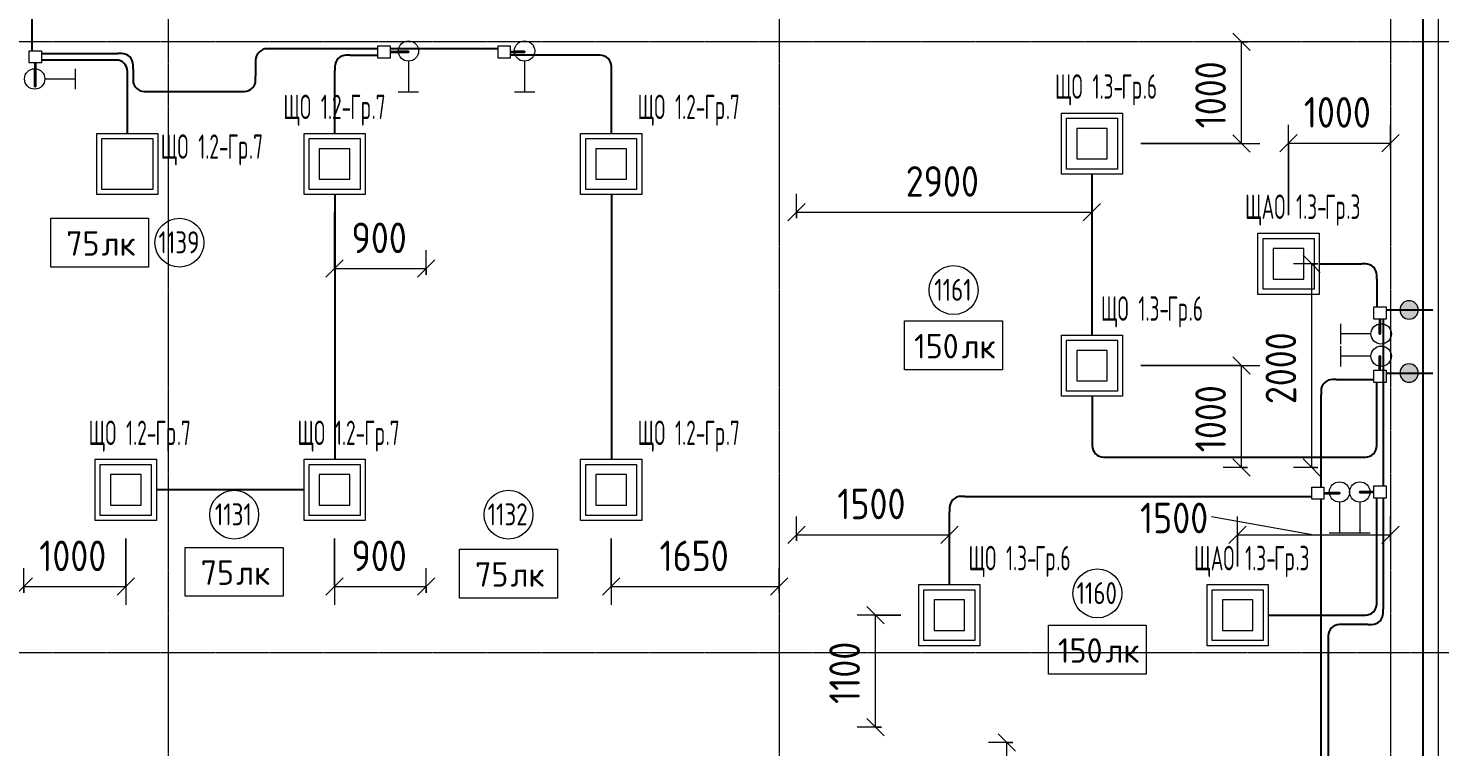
# Model space of a CAD drawing. Header units: millimetres. Extents: x -4730 to 98194, y -4296 to 93388.
# Drawn here: x 70627 to 84485, y 36077 to 43133 of the extents above; entities that cross this region are included whole.
import ezdxf

# ---------------------------------------------------------------- set-up
doc = ezdxf.new("R2010")
doc.units = ezdxf.units.MM
doc.linetypes.add('Линия сетки', pattern=[22.225, 12.7, -3.175, 3.175, -3.175])
for name, color, linetype, lineweight, true_color in [('Кабельные лотки', 5, 'Continuous', 25, 0x0000ff), ('Короба', 7, 'Continuous', 25, 0x008000), ('Опуск', 7, 'Continuous', 18, 0x007f00), ('Соединительные детали коробов', 7, 'Continuous', 25, 0x008000), ('Типовые аннотации', 5, 'Continuous', 18, 0x0000ff)]:
    doc.layers.add(name, color=color, linetype=linetype, lineweight=lineweight, true_color=true_color)
for name, color, linetype, lineweight in [('Марки помещений', 7, 'Continuous', 9), ('Марки силовых электроприборов', 7, 'Continuous', 9), ('Осевая линия', 7, 'Continuous', 18), ('Оси', 7, 'Continuous', 9), ('Провода', 7, 'Continuous', 35), ('Размеры', 7, 'Continuous', 9), ('Размеры-120', 7, 'Continuous', 9)]:
    doc.layers.add(name, color=color, linetype=linetype, lineweight=lineweight)
doc.styles.add('GOST Common', font='GOST_Common.ttf', dxfattribs={"width": 0.6, "height": 240})
doc.styles.add('GOST Common_1', font='GOST_Common.ttf', dxfattribs={"width": 0.9, "height": 300})
doc.styles.add('GOST Common_2', font='GOST_Common.ttf', dxfattribs={"height": 240})
doc.styles.add('GOST Common_3', font='GOST_Common.ttf', dxfattribs={"width": 0.8, "height": 216})
doc.dimstyles.new('ADSK_Проверочный', dxfattribs={"dimscale": 304.8, "dimtxt": 301.714499, "dimasz": 0.556693, "dimexe": 0.590551, "dimexo": 0.590551, "dimgap": 0.19685, "dimtad": 1, "dimdec": 3, "dimrnd": 0.001, "dimdsep": 46, "dimtxsty": 'GOST Common_1', "dimblk1": 'OBLIQUE', "dimblk2": 'OBLIQUE', "dimsah": 1, "dimcen": 0.09, "dimazin": 0, "dimtfac": 1, "dimtdec": 4, "dimtix": 1, "dimtmove": 0, "dimatfit": 3, "dimfxl": 1, "dimtvp": 1, "dimtolj": 1, "dimtzin": 0, "dimarcsym": 2})
doc.dimstyles.new('ADSK_Проверочный_2', dxfattribs={"dimscale": 304.8, "dimtxt": 301.714499, "dimasz": 0.556693, "dimexe": 0.590551, "dimexo": 0.590551, "dimgap": 0.19685, "dimtad": 1, "dimdec": 3, "dimrnd": 0.001, "dimdsep": 46, "dimtxsty": 'GOST Common_1', "dimblk1": 'OBLIQUE', "dimblk2": 'OBLIQUE', "dimsah": 1, "dimcen": 0.09, "dimazin": 0, "dimtfac": 1, "dimtdec": 4, "dimtix": 1, "dimtmove": 1, "dimatfit": 3, "dimfxl": 1, "dimtvp": 1, "dimtolj": 1, "dimtzin": 0, "dimarcsym": 2})
doc.dimstyles.new('ADSK_Проверочный_3', dxfattribs={"dimscale": 304.8, "dimtxt": 301.714499, "dimasz": 0.556693, "dimexe": 0.590551, "dimexo": 0.590551, "dimgap": 0.19685, "dimtad": 1, "dimdec": 3, "dimrnd": 0.001, "dimdsep": 46, "dimtxsty": 'GOST Common_1', "dimblk1": 'OBLIQUE', "dimblk2": 'OBLIQUE', "dimsah": 1, "dimcen": 0.09, "dimazin": 0, "dimtfac": 1, "dimtdec": 4, "dimtix": 1, "dimtmove": 0, "dimatfit": 3, "dimfxl": 1, "dimtvp": 1, "dimtolj": 1, "dimtzin": 0, "dimarcsym": 2})

# ---------------------------------------------------------------- blocks, each defined once
blk = doc.blocks.new('M_Короб_ отвод - Плоский торец - ПВХ - Стандартная-2386742-1-й этаж')
at = {"layer": 'Соединительные детали коробов'}
for p, q in [((0, 111.95), (0, 150.05)), ((-150.05, 0), (-111.95, 0))]:
    blk.add_line(p, q, dxfattribs=at)
blk.add_arc((-111.95, 111.95), 111.95, 270, 0, dxfattribs=at)
blk = doc.blocks.new('M_Короб_ отвод - Плоский торец - ПВХ - Стандартная-V2-1-й этаж')
at = {"layer": 'Соединительные детали коробов'}
for p, q in [((87334, 39408), (87334, 39408)), ((87446, 39408), (87334, 39408)), ((87484, 39408), (87446, 39408))]:
    blk.add_line(p, q, dxfattribs=at)
blk = doc.blocks.new('M_Короб_ отвод - Плоский торец - ПВХ - Стандартная-V1-1-й этаж')
at = {"layer": 'Соединительные детали коробов'}
for p, q in [((13680, 60610), (13680, 60610)), ((13680, 60610), (13791.95, 60610)), ((13791.95, 60610), (13830.05, 60610))]:
    blk.add_line(p, q, dxfattribs=at)
blk = doc.blocks.new('ADSK_Марка_Помещение_1_ГОСТ21-501-2011 - Номер-85995-1-й этаж')
at = {"layer": 'Марки помещений'}
blk.add_circle((0, 0), 2, dxfattribs=at)
blk = doc.blocks.new('DIMBLOCK175-1-й этаж')
at = {"layer": 'Размеры-120'}
for p, q in [((71585, 37650), (71585, 38122)), ((71585, 38122), (71585, 37470)), ((70585, 37590), (70585, 37830)), ((70585, 37650), (70670, 37735)), ((71585, 37650), (71670, 37735)), ((70585, 37650), (70500, 37565)), ((70585, 37650), (71585, 37650)), ((70585, 37650), (70585, 37590)), ((71585, 37650), (71500, 37565))]:
    blk.add_line(p, q, dxfattribs=at)
at = {"layer": 'Размеры-120', "color": 0, "insert": (70735, 38102), "char_height": 300, "width": 840.71, "attachment_point": 1, "line_spacing_factor": 1.022761, "style": 'GOST Common_1'}
blk.add_mtext('1000', dxfattribs=at)
blk = doc.blocks.new('_Oblique')
at = {"color": 0, "linetype": 'ByBlock', "lineweight": -2}
blk.add_line((-0.5, -0.5), (0.5, 0.5), dxfattribs=at)
blk = doc.blocks.new('DIMBLOCK176-1-й этаж')
at = {"layer": 'Размеры-120'}
for p, q in [((73635, 38122), (73635, 37470)), ((73635, 37650), (73635, 38122)), ((73635, 37650), (73720, 37735)), ((74535, 37590), (74535, 37830)), ((74535, 37650), (74620, 37735)), ((73635, 37650), (73550, 37565)), ((73635, 37650), (74535, 37650)), ((74535, 37650), (74450, 37565)), ((74535, 37650), (74535, 37590))]:
    blk.add_line(p, q, dxfattribs=at)
at = {"layer": 'Размеры-120', "color": 0, "insert": (73801, 38102), "char_height": 300, "width": 681.16, "attachment_point": 1, "line_spacing_factor": 1.022761, "style": 'GOST Common_1'}
blk.add_mtext('900', dxfattribs=at)
blk = doc.blocks.new('DIMBLOCK177-1-й этаж')
at = {"layer": 'Размеры-120'}
for p, q in [((73635, 41323), (73635, 40593)), ((73635, 40773), (73635, 41323)), ((74535, 40713), (74535, 40953)), ((73635, 40773), (73550, 40688)), ((73635, 40773), (73720, 40858)), ((73635, 40773), (74535, 40773)), ((74535, 40773), (74450, 40688)), ((74535, 40773), (74620, 40858)), ((74535, 40773), (74535, 40713))]:
    blk.add_line(p, q, dxfattribs=at)
at = {"layer": 'Размеры-120', "color": 0, "insert": (73801, 41225), "char_height": 300, "width": 681.16, "attachment_point": 1, "line_spacing_factor": 1.022761, "style": 'GOST Common_1'}
blk.add_mtext('900', dxfattribs=at)
blk = doc.blocks.new('DIMBLOCK178-1-й этаж')
at = {"layer": 'Размеры-120'}
for p, q in [((76350, 38122), (76350, 37470)), ((76350, 37650), (76350, 38122)), ((76350, 37650), (76435, 37735)), ((78000, 37590), (78000, 37830)), ((78000, 37650), (78085, 37735)), ((76350, 37650), (76265, 37565)), ((76350, 37650), (78000, 37650)), ((78000, 37650), (77915, 37565)), ((78000, 37650), (78000, 37590))]:
    blk.add_line(p, q, dxfattribs=at)
at = {"layer": 'Размеры-120', "color": 0, "insert": (76825, 38102), "char_height": 300, "width": 840.71, "attachment_point": 1, "line_spacing_factor": 1.022761, "style": 'GOST Common_1'}
blk.add_mtext('1650', dxfattribs=at)
blk = doc.blocks.new('DIMBLOCK312-1-й этаж')
at = {"layer": 'Размеры-120'}
for p, q in [((78170, 41267), (78170, 41507)), ((81070, 41522), (81070, 41147)), ((81070, 41327), (81070, 41522)), ((78170, 41327), (78085, 41242)), ((78170, 41327), (78255, 41412)), ((78170, 41327), (81070, 41327)), ((78170, 41327), (78170, 41267)), ((81070, 41327), (80985, 41242)), ((81070, 41327), (81155, 41412))]:
    blk.add_line(p, q, dxfattribs=at)
at = {"layer": 'Размеры-120', "color": 0, "insert": (79242, 41779), "char_height": 300, "width": 908.21, "attachment_point": 1, "line_spacing_factor": 1.022761, "style": 'GOST Common_1'}
blk.add_mtext('2900', dxfattribs=at)
blk = doc.blocks.new('DIMBLOCK313-1-й этаж')
at = {"layer": 'Размеры-120'}
for p, q in [((82597, 43000), (82357, 43000)), ((82537, 43000), (82452, 43085)), ((82537, 42000), (82537, 43000)), ((82537, 43000), (82622, 42915)), ((82537, 43000), (82597, 43000)), ((81550, 42000), (82717, 42000)), ((82537, 42000), (81550, 42000)), ((82537, 42000), (82452, 42085)), ((82537, 42000), (82622, 41915))]:
    blk.add_line(p, q, dxfattribs=at)
at = {"layer": 'Размеры-120', "color": 0, "insert": (82085, 42150), "char_height": 300, "width": 840.71, "attachment_point": 1, "rotation": 90, "line_spacing_factor": 1.022761, "style": 'GOST Common_1'}
blk.add_mtext('1000', dxfattribs=at)
blk = doc.blocks.new('DIMBLOCK314-1-й этаж')
at = {"layer": 'Размеры-120'}
for p, q in [((81550, 39820), (82717, 39820)), ((82537, 39820), (81550, 39820)), ((82537, 39820), (82452, 39905)), ((82537, 38820), (82537, 39820)), ((82537, 39820), (82622, 39735)), ((82597, 38820), (82357, 38820)), ((82537, 38820), (82452, 38905)), ((82537, 38820), (82622, 38735)), ((82537, 38820), (82597, 38820))]:
    blk.add_line(p, q, dxfattribs=at)
at = {"layer": 'Размеры-120', "color": 0, "insert": (82085, 38970), "char_height": 300, "width": 840.71, "attachment_point": 1, "rotation": 90, "line_spacing_factor": 1.022761, "style": 'GOST Common_1'}
blk.add_mtext('1000', dxfattribs=at)
blk = doc.blocks.new('DIMBLOCK315-1-й этаж')
at = {"layer": 'Размеры-120'}
for p, q in [((83227, 40820), (83142, 40905)), ((83287, 40820), (83047, 40820)), ((83227, 38820), (83227, 40820)), ((83227, 40820), (83312, 40735)), ((83227, 40820), (83287, 40820)), ((83287, 38820), (83047, 38820)), ((83227, 38820), (83142, 38905)), ((83227, 38820), (83312, 38735)), ((83227, 38820), (83287, 38820))]:
    blk.add_line(p, q, dxfattribs=at)
at = {"layer": 'Размеры-120', "color": 0, "insert": (82775, 39442), "char_height": 300, "width": 908.21, "attachment_point": 1, "rotation": 90, "line_spacing_factor": 1.022761, "style": 'GOST Common_1'}
blk.add_mtext('2000', dxfattribs=at)
blk = doc.blocks.new('DIMBLOCK316-1-й этаж')
at = {"layer": 'Размеры-120'}
for p, q in [((83000, 41297), (83000, 42185)), ((84000, 41945), (84000, 42185)), ((83000, 42005), (82915, 41920)), ((83000, 42005), (83085, 42090)), ((83000, 42005), (84000, 42005)), ((83000, 42005), (83000, 41297)), ((84000, 42005), (83915, 41920)), ((84000, 42005), (84085, 42090)), ((84000, 42005), (84000, 41945))]:
    blk.add_line(p, q, dxfattribs=at)
at = {"layer": 'Размеры-120', "color": 0, "insert": (83150, 42457), "char_height": 300, "width": 840.71, "attachment_point": 1, "line_spacing_factor": 1.022761, "style": 'GOST Common_1'}
blk.add_mtext('1000', dxfattribs=at)
blk = doc.blocks.new('DIMBLOCK317-1-й этаж')
at = {"layer": 'Размеры-120'}
for p, q in [((78944, 37370), (78859, 37455)), ((79195, 37370), (78764, 37370)), ((78944, 36270), (78944, 37370)), ((78944, 37370), (79029, 37285)), ((78944, 37370), (79195, 37370)), ((78944, 36270), (78859, 36355)), ((79004, 36270), (78764, 36270)), ((78944, 36270), (79029, 36185)), ((78944, 36270), (79004, 36270))]:
    blk.add_line(p, q, dxfattribs=at)
at = {"layer": 'Размеры-120', "color": 0, "insert": (78492, 36498), "char_height": 300, "width": 773.21, "attachment_point": 1, "rotation": 90, "line_spacing_factor": 1.022761, "style": 'GOST Common_1'}
blk.add_mtext('1100', dxfattribs=at)
blk = doc.blocks.new('DIMBLOCK318-1-й этаж')
at = {"layer": 'Размеры-120'}
for p, q in [((78170, 38100), (78170, 38340)), ((79670, 37848), (79670, 38340)), ((78170, 38160), (78085, 38075)), ((78170, 38160), (78255, 38245)), ((78170, 38160), (79670, 38160)), ((78170, 38160), (78170, 38100)), ((79670, 38160), (79585, 38075)), ((79670, 38160), (79755, 38245)), ((79670, 38160), (79670, 37848))]:
    blk.add_line(p, q, dxfattribs=at)
at = {"layer": 'Размеры-120', "color": 0, "insert": (78570, 38612), "char_height": 300, "width": 840.71, "attachment_point": 1, "line_spacing_factor": 1.022761, "style": 'GOST Common_1'}
blk.add_mtext('1500', dxfattribs=at)
blk = doc.blocks.new('DIMBLOCK319-1-й этаж')
at = {"layer": 'Размеры-120'}
for p, q in [((82242, 38338), (83250, 38160)), ((82242, 38338), (82242, 38338)), ((82500, 37848), (82500, 38340)), ((84000, 38100), (84000, 38340)), ((82500, 38160), (82415, 38075)), ((82500, 38160), (82585, 38245)), ((82500, 38160), (84000, 38160)), ((82500, 38160), (82500, 37848)), ((84000, 38160), (83915, 38075)), ((84000, 38160), (84085, 38245)), ((84000, 38160), (84000, 38100))]:
    blk.add_line(p, q, dxfattribs=at)
at = {"layer": 'Размеры-120', "color": 0, "insert": (81542, 38474), "char_height": 300, "width": 840.71, "attachment_point": 1, "line_spacing_factor": 1.022761, "style": 'GOST Common_1'}
blk.add_mtext('1500', dxfattribs=at)
blk = doc.blocks.new('DIMBLOCK320-1-й этаж')
at = {"layer": 'Размеры-120'}
for p, q in [((80233, 36120), (80149, 36205)), ((80293, 36120), (80053, 36120)), ((80233, 35120), (80233, 36120)), ((80233, 36120), (80318, 36035)), ((80233, 36120), (80293, 36120)), ((80233, 35120), (80149, 35205)), ((80595, 35120), (80053, 35120)), ((80233, 35120), (80318, 35035)), ((80233, 35120), (80595, 35120))]:
    blk.add_line(p, q, dxfattribs=at)
at = {"layer": 'Размеры-120', "color": 0, "insert": (79781, 35270), "char_height": 300, "width": 840.71, "attachment_point": 1, "rotation": 90, "line_spacing_factor": 1.022761, "style": 'GOST Common_1'}
blk.add_mtext('1000', dxfattribs=at)
blk = doc.blocks.new('Морка помещения_освещённость_ - Морка помещения_освещённость_-1484368-1-й этаж')
at = {"layer": 'Марки помещений', "color": 190, "true_color": 0x8000ff}
for p, q in [((-4, 0), (-4, 4)), ((-4, 4), (4, 4)), ((4, 4), (4, 0)), ((4, 0), (-4, 0))]:
    blk.add_line(p, q, dxfattribs=at)

msp = doc.modelspace()

# ---------------------------------------------------------------- hatches: boundary and pattern name
at = {"layer": 'Опуск'}
h = msp.add_hatch(color=256, dxfattribs=at)
edge = h.paths.add_edge_path(flags=0)
edge.add_arc((84183.5427, 40367.3614), 90, 180, 360)
edge.add_arc((84183.5427, 40367.3614), 90, 0, 180)
h = msp.add_hatch(color=256, dxfattribs=at)
edge = h.paths.add_edge_path(flags=0)
edge.add_arc((84183.5427, 39747.3614), 90, 180, 360)
edge.add_arc((84183.5427, 39747.3614), 90, 0, 180)

# ---------------------------------------------------------------- linework, layer by layer
at = {"layer": 'Кабельные лотки'}
msp.add_line((84317.9607, 45878.1437), (84317.9607, 4978.1437), dxfattribs=at)
at = {"layer": 'Короба'}
for p, q in [((70664.5766, 42912.3658), (70664.5766, 43567.3658)), ((70756.0766, 42883.8658), (71506.0266, 42883.8658)), ((71452.214, 42820.8658), (70756.0766, 42820.8658)), ((74060, 42931.5), (73010.05, 42931.5)), ((73787.314, 42868.5), (74060, 42868.5)), ((75240, 42931.5), (74180, 42931.5)), ((76202.214, 42868.5), (75360, 42868.5)), ((71656.0766, 42733.8158), (71656.0766, 42661.55)), ((72860, 42781.45), (72860, 42661.55)), ((73637.264, 42097.5), (73637.264, 42718.45)), ((76352.264, 42097.5), (76352.264, 42718.45)), ((71602.264, 42097.5), (71602.264, 42670.8158)), ((71806.1266, 42511.5), (72709.95, 42511.5)), ((81072.264, 40117.5), (81072.264, 41702.5)), ((73637.264, 41502.5), (73637.264, 38897.5)), ((76352.264, 41502.5), (76352.264, 38897.5)), ((83299.764, 40820), (83715.7427, 40820)), ((83865.7927, 40669.95), (83865.7927, 40395.8614)), ((83957.2927, 40367.3614), (84033.4927, 40367.3614)), ((84333.5927, 40367.3614), (84417.2927, 40367.3614)), ((83928.7927, 40275.8614), (83928.7927, 38638.2734)), ((83468.6917, 39684.3614), (83837.2927, 39684.3614)), ((83865.7927, 39072.55), (83865.7927, 39655.8614)), ((83957.2927, 39747.3614), (84033.4927, 39747.3614)), ((84333.5927, 39747.3614), (84417.2927, 39747.3614)), ((81072.264, 39522.5), (81072.264, 39072.55)), ((83318.6417, 38627.2572), (83318.6417, 39534.3114)), ((81222.314, 38922.5), (83715.7427, 38922.5)), ((73339.764, 38600), (71884.764, 38600)), ((79822.314, 38535.7572), (83227.1417, 38535.7572)), ((79672.264, 37667.5), (79672.264, 38385.7072)), ((83318.6417, 34712.9195), (83318.6417, 38507.2572)), ((83865.7927, 37520.05), (83865.7927, 38518.2734)), ((83928.7927, 38518.2734), (83928.7927, 37428.3234)), ((82799.764, 37370), (83715.7427, 37370)), ((83778.7427, 37278.2734), (83538.8427, 37278.2734)), ((83388.7927, 37128.2234), (83388.7927, 34072.9195))]:
    msp.add_line(p, q, dxfattribs=at)
at = {"layer": 'Опуск'}
for centre, start, end in [((84183.5427, 40367.3614), 0, 180), ((84183.5427, 40367.3614), 180, 0), ((84183.5427, 39747.3614), 0, 180), ((84183.5427, 39747.3614), 180, 0)]:
    msp.add_arc(centre, 90, start, end, dxfattribs=at)
at = {"layer": 'Осевая линия'}
msp.add_line((84467.9607, 45878.1437), (84467.9607, 4978.1437), dxfattribs=at)
at = {"layer": 'Оси', "linetype": 'Линия сетки'}
for p, q in [((72000, 93388.3703), (72000, -3096.3487)), ((78000, 93388.3703), (78000, -3096.3487)), ((84000, 93388.3703), (84000, -3096.3487)), ((98194.2682, 43000), (-3530.0173, 43000)), ((98194.2682, 37000), (-3530.0173, 37000))]:
    msp.add_line(p, q, dxfattribs=at)
at = {"layer": 'Провода', "flags": 128}
for points in [[(74180, 42900.0005), (74360, 42900.0021), (74260.4385, 42900.0021)], [(75360, 42900.0006), (75500, 42900.0021), (75400.4385, 42900.0021)], [(70696.075, 42792.3658), (70696.0718, 42560), (70696.0718, 42734.8526)], [(83897.2913, 40275.8614), (83897.2879, 40132.0173), (83897.2879, 40231.2864)], [(83897.2913, 39775.8614), (83897.2879, 39912.0173), (83897.2879, 39812.7483)], [(83347.1417, 38567.2578), (83500, 38567.2593), (83400.7344, 38567.2593)], [(83837.2927, 38578.274), (83700, 38578.2755), (83799.9942, 38578.2755)]]:
    msp.add_lwpolyline(points, dxfattribs=at)
at = {"layer": 'Типовые аннотации', "color": 7}
for p, q in [((74060, 42960), (74180, 42960)), ((74060, 42840), (74060, 42960)), ((74180, 42960), (74180, 42840)), ((75240, 42960), (75360, 42960)), ((75240, 42840), (75240, 42960)), ((75360, 42960), (75360, 42840)), ((70636.0766, 42912.3658), (70756.0766, 42912.3658)), ((70636.0766, 42792.3658), (70636.0766, 42912.3658)), ((70756.0766, 42912.3658), (70756.0766, 42792.3658)), ((74180, 42840), (74060, 42840)), ((75360, 42840), (75240, 42840)), ((70756.0766, 42792.3658), (70636.0766, 42792.3658))]:
    msp.add_line(p, q, dxfattribs=at)
at = {"layer": 'Типовые аннотации'}
for p, q in [((71090.6433, 42535), (71090.6433, 42735)), ((74360, 42809.3567), (74360, 42509.3567)), ((75500, 42809.3567), (75500, 42509.3567)), ((70790.6433, 42635), (71090.6433, 42635)), ((74260, 42509.3567), (74460, 42509.3567)), ((75400, 42509.3567), (75600, 42509.3567)), ((80770, 42300), (81370, 42300)), ((80770, 41700), (80770, 42300)), ((81370, 42300), (81370, 41700)), ((80820, 42250), (81320, 42250)), ((80820, 41750), (80820, 42250)), ((80920, 42150), (80920, 41850)), ((81220, 42150), (80920, 42150)), ((81220, 41850), (81220, 42150)), ((81320, 42250), (81320, 41750)), ((71300, 42100), (71900, 42100)), ((71300, 41500), (71300, 42100)), ((71350, 42050), (71850, 42050)), ((71350, 41550), (71350, 42050)), ((71850, 42050), (71850, 41550)), ((71900, 42100), (71900, 41500)), ((73335, 42100), (73935, 42100)), ((73335, 41500), (73335, 42100)), ((73385, 42050), (73885, 42050)), ((73385, 41550), (73385, 42050)), ((73885, 42050), (73885, 41550)), ((73935, 42100), (73935, 41500)), ((76050, 42100), (76650, 42100)), ((76050, 41500), (76050, 42100)), ((76100, 42050), (76600, 42050)), ((76100, 41550), (76100, 42050)), ((76600, 42050), (76600, 41550)), ((76650, 42100), (76650, 41500)), ((73485, 41950), (73485, 41650)), ((73785, 41950), (73485, 41950)), ((73785, 41650), (73785, 41950)), ((76200, 41950), (76200, 41650)), ((76500, 41950), (76200, 41950)), ((76500, 41650), (76500, 41950)), ((80920, 41850), (81220, 41850)), ((81320, 41750), (80820, 41750)), ((73485, 41650), (73785, 41650)), ((76200, 41650), (76500, 41650)), ((81370, 41700), (80770, 41700)), ((71900, 41500), (71300, 41500)), ((71850, 41550), (71350, 41550)), ((73935, 41500), (73335, 41500)), ((73885, 41550), (73385, 41550)), ((76650, 41500), (76050, 41500)), ((76600, 41550), (76100, 41550)), ((80770, 40120), (81370, 40120)), ((80770, 39520), (80770, 40120)), ((80820, 40070), (81320, 40070)), ((80820, 39570), (80820, 40070)), ((81320, 40070), (81320, 39570)), ((81370, 40120), (81370, 39520)), ((80920, 39970), (80920, 39670)), ((81220, 39970), (80920, 39970)), ((81220, 39670), (81220, 39970)), ((83509.3567, 40012.0173), (83509.3567, 39812.0173)), ((83809.3567, 39912.0173), (83509.3567, 39912.0173)), ((80920, 39670), (81220, 39670)), ((81370, 39520), (80770, 39520)), ((81320, 39570), (80820, 39570)), ((71285, 38900), (71885, 38900)), ((71285, 38300), (71285, 38900)), ((71335, 38850), (71835, 38850)), ((71335, 38350), (71335, 38850)), ((71835, 38850), (71835, 38350)), ((71885, 38900), (71885, 38300)), ((73335, 38900), (73935, 38900)), ((73335, 38300), (73335, 38900)), ((73385, 38850), (73885, 38850)), ((73385, 38350), (73385, 38850)), ((73885, 38850), (73885, 38350)), ((73935, 38900), (73935, 38300)), ((76050, 38900), (76650, 38900)), ((76050, 38300), (76050, 38900)), ((76100, 38850), (76600, 38850)), ((76100, 38350), (76100, 38850)), ((76600, 38850), (76600, 38350)), ((76650, 38900), (76650, 38300)), ((71435, 38750), (71435, 38450)), ((71735, 38750), (71435, 38750)), ((71735, 38450), (71735, 38750)), ((73485, 38750), (73485, 38450)), ((73785, 38750), (73485, 38750)), ((73785, 38450), (73785, 38750)), ((76200, 38750), (76200, 38450)), ((76500, 38750), (76200, 38750)), ((76500, 38450), (76500, 38750)), ((71435, 38450), (71735, 38450)), ((73485, 38450), (73785, 38450)), ((76200, 38450), (76500, 38450)), ((83500, 38479.3567), (83500, 38179.3567)), ((71885, 38300), (71285, 38300)), ((71835, 38350), (71335, 38350)), ((73935, 38300), (73335, 38300)), ((73885, 38350), (73385, 38350)), ((76650, 38300), (76050, 38300)), ((76600, 38350), (76100, 38350)), ((83400, 38179.3567), (83600, 38179.3567)), ((79370, 37670), (79970, 37670)), ((79370, 37070), (79370, 37670)), ((79420, 37620), (79920, 37620)), ((79420, 37120), (79420, 37620)), ((79920, 37620), (79920, 37120)), ((79970, 37670), (79970, 37070)), ((79520, 37520), (79520, 37220)), ((79820, 37520), (79520, 37520)), ((79820, 37220), (79820, 37520)), ((79520, 37220), (79820, 37220)), ((79970, 37070), (79370, 37070)), ((79920, 37120), (79420, 37120))]:
    msp.add_line(p, q, dxfattribs=at)
at = {"layer": 'Типовые аннотации', "color": 1, "true_color": 0xff0000}
for p, q in [((82700, 41120), (83300, 41120)), ((82700, 40520), (82700, 41120)), ((82750, 41070), (83250, 41070)), ((82750, 40570), (82750, 41070)), ((83250, 41070), (83250, 40570)), ((83300, 41120), (83300, 40520)), ((82850, 40970), (82850, 40670)), ((83150, 40970), (82850, 40970)), ((83150, 40670), (83150, 40970)), ((82850, 40670), (83150, 40670)), ((83300, 40520), (82700, 40520)), ((83250, 40570), (82750, 40570)), ((83837.2927, 40395.8614), (83957.2927, 40395.8614)), ((83837.2927, 40275.8614), (83837.2927, 40395.8614)), ((83957.2927, 40395.8614), (83957.2927, 40275.8614)), ((83509.3567, 40232.0173), (83509.3567, 40032.0173)), ((83957.2927, 40275.8614), (83837.2927, 40275.8614)), ((83809.3567, 40132.0173), (83509.3567, 40132.0173)), ((83837.2927, 38638.2734), (83957.2927, 38638.2734)), ((83837.2927, 38518.2734), (83837.2927, 38638.2734)), ((83957.2927, 38638.2734), (83957.2927, 38518.2734)), ((83700, 38479.3567), (83700, 38179.3567)), ((83957.2927, 38518.2734), (83837.2927, 38518.2734)), ((83600, 38179.3567), (83800, 38179.3567)), ((82200, 37670), (82800, 37670)), ((82200, 37070), (82200, 37670)), ((82250, 37620), (82750, 37620)), ((82250, 37120), (82250, 37620)), ((82750, 37620), (82750, 37120)), ((82800, 37670), (82800, 37070)), ((82350, 37520), (82350, 37220)), ((82650, 37520), (82350, 37520)), ((82650, 37220), (82650, 37520)), ((82350, 37220), (82650, 37220)), ((82800, 37070), (82200, 37070)), ((82750, 37120), (82250, 37120))]:
    msp.add_line(p, q, dxfattribs=at)
at = {"layer": 'Типовые аннотации', "color": 16, "true_color": 0x800000}
for p, q in [((83837.2927, 39775.8614), (83957.2927, 39775.8614)), ((83837.2927, 39655.8614), (83837.2927, 39775.8614)), ((83957.2927, 39775.8614), (83957.2927, 39655.8614)), ((83957.2927, 39655.8614), (83837.2927, 39655.8614)), ((83227.1417, 38627.2572), (83347.1417, 38627.2572)), ((83227.1417, 38507.2572), (83227.1417, 38627.2572)), ((83347.1417, 38627.2572), (83347.1417, 38507.2572)), ((83347.1417, 38507.2572), (83227.1417, 38507.2572))]:
    msp.add_line(p, q, dxfattribs=at)
at = {"layer": 'Типовые аннотации'}
for centre in [(74360, 42909.3567), (75500, 42909.3567), (70690.6433, 42635), (83909.3567, 39912.0173), (83500, 38579.3567)]:
    msp.add_circle(centre, 100, dxfattribs=at)
at = {"layer": 'Типовые аннотации', "color": 1, "true_color": 0xff0000}
for centre in [(83909.3567, 40132.0173), (83700, 38579.3567)]:
    msp.add_circle(centre, 100, dxfattribs=at)

# ---------------------------------------------------------------- block references
at = {"layer": 'Марки помещений', "color": 190, "true_color": 0x8000ff, "xscale": 120, "yscale": 120, "zscale": 120}
for p in [(71328.4028, 40787.9157), (79711.3464, 39779.4283), (72648.8669, 37555.5545), (75342.5552, 37538.0763), (81123.6697, 36791.6016)]:
    msp.add_blockref('Морка помещения_освещённость_ - Морка помещения_освещённость_-1484368-1-й этаж', p, dxfattribs=at)
at = {"layer": 'Марки помещений', "xscale": 120, "yscale": 120, "zscale": 120}
for p in [(72111.2651, 41027.9157), (79711.3464, 40561.9488), (72648.8669, 38356.9746), (75342.5552, 38356.9746), (81123.6697, 37583.5771)]:
    msp.add_blockref('ADSK_Марка_Помещение_1_ГОСТ21-501-2011 - Номер-85995-1-й этаж', p, dxfattribs=at)
at = {"layer": 'Соединительные детали коробов'}
for name, p, rotation in [('M_Короб_ отвод - Плоский торец - ПВХ - Стандартная-2386742-1-й этаж', (71602.264, 42820.8658), 90), ('M_Короб_ отвод - Плоский торец - ПВХ - Стандартная-2386742-1-й этаж', (71656.0766, 42883.8658), 90), ('M_Короб_ отвод - Плоский торец - ПВХ - Стандартная-2386742-1-й этаж', (72860, 42931.5), 180), ('M_Короб_ отвод - Плоский торец - ПВХ - Стандартная-2386742-1-й этаж', (73637.264, 42868.5), 180), ('M_Короб_ отвод - Плоский торец - ПВХ - Стандартная-2386742-1-й этаж', (76352.264, 42868.5), 90), ('M_Короб_ отвод - Плоский торец - ПВХ - Стандартная-2386742-1-й этаж', (71656.0766, 42511.5), 270), ('M_Короб_ отвод - Плоский торец - ПВХ - Стандартная-2386742-1-й этаж', (83865.7927, 40820), 90), ('M_Короб_ отвод - Плоский торец - ПВХ - Стандартная-V2-1-й этаж', (171517.2927, 79775.4866), 180), ('M_Короб_ отвод - Плоский торец - ПВХ - Стандартная-2386742-1-й этаж', (83318.6417, 39684.3614), 180), ('M_Короб_ отвод - Плоский торец - ПВХ - Стандартная-V2-1-й этаж', (171517.2927, 79155.4866), 180), ('M_Короб_ отвод - Плоский торец - ПВХ - Стандартная-2386742-1-й этаж', (81072.264, 38922.5), 270), ('M_Короб_ отвод - Плоский торец - ПВХ - Стандартная-2386742-1-й этаж', (79672.264, 38535.7572), 180), ('M_Короб_ отвод - Плоский торец - ПВХ - Стандартная-2386742-1-й этаж', (83388.7927, 37278.2734), 180)]:
    msp.add_blockref(name, p, dxfattribs=dict(at, rotation=rotation))
for name, p in [('M_Короб_ отвод - Плоский торец - ПВХ - Стандартная-2386742-1-й этаж', (72860, 42511.5)), ('M_Короб_ отвод - Плоский торец - ПВХ - Стандартная-V1-1-й этаж', (70503.5427, -20242.6386)), ('M_Короб_ отвод - Плоский торец - ПВХ - Стандартная-V1-1-й этаж', (70503.5427, -20862.6386)), ('M_Короб_ отвод - Плоский торец - ПВХ - Стандартная-2386742-1-й этаж', (83865.7927, 38922.5)), ('M_Короб_ отвод - Плоский торец - ПВХ - Стандартная-2386742-1-й этаж', (83865.7927, 37370)), ('M_Короб_ отвод - Плоский торец - ПВХ - Стандартная-2386742-1-й этаж', (83928.7927, 37278.2734))]:
    msp.add_blockref(name, p, dxfattribs=at)

# ---------------------------------------------------------------- texts
at = {"layer": 'Марки помещений', "color": 190, "true_color": 0x8000ff, "char_height": 240, "attachment_point": 1, "style": 'GOST Common_2'}
for s, insert, width in [('75', (70999.9189, 41139.6277), 423.291), ('лк', (71349.1689, 41139.6277), 413.67075), ('150', (79323.4625, 40131.1403), 567.59475), ('лк', (79791.775, 40131.1403), 413.67075), ('75', (72320.3831, 37907.2665), 423.291), ('лк', (72669.6331, 37907.2665), 413.67075), ('75', (75014.0713, 37889.7883), 423.291), ('лк', (75363.3213, 37889.7883), 413.67075), ('150', (80735.7859, 37143.3135), 567.59475), ('лк', (81204.0984, 37143.3135), 413.67075)]:
    msp.add_mtext(s, dxfattribs=dict(at, insert=insert, width=width))
at = {"layer": 'Марки помещений', "char_height": 216, "attachment_point": 1, "style": 'GOST Common_3'}
for s, insert, width in [('1139', (71905.9892, 41138.7029), 507.9492), ('1161', (79521.9105, 40672.736), 469.4682), ('1131', (72459.431, 38467.7618), 469.4682), ('1132', (75137.2793, 38467.7618), 507.9492), ('1160', (80918.3938, 37694.3643), 507.9492)]:
    msp.add_mtext(s, dxfattribs=dict(at, insert=insert, width=width))
at = {"layer": 'Марки силовых электроприборов', "char_height": 240, "attachment_point": 1, "style": 'GOST Common'}
for s, insert, width in [('ЩО', (80707.1253, 42680.1824), 340.55685), (' 1.3-', (80988.1128, 42680.1824), 450.2277), ('Гр', (81359.5878, 42680.1824), 253.9746), ('.6', (81569.1378, 42680.1824), 178.93665), ('ЩО', (73131.7431, 42480.1824), 340.55685), (' 1.2-', (73412.7306, 42480.1824), 455.99985), ('Гр', (73788.9681, 42480.1824), 253.9746), ('.7', (73998.5181, 42480.1824), 178.93665), ('ЩО', (76609.0757, 42480.1824), 340.55685), (' 1.2-', (76890.0632, 42480.1824), 455.99985), ('Гр', (77266.3007, 42480.1824), 253.9746), ('.7', (77475.8507, 42480.1824), 178.93665), ('ЩО', (71927.8983, 42090.799), 340.55685), (' 1.2-', (72208.8858, 42090.799), 455.99985), ('Гр', (72585.1233, 42090.799), 253.9746), ('.7', (72794.6733, 42090.799), 178.93665), ('ЩАО', (82572.6853, 41500.1824), 502.17705), (' 1.3-', (82987.0228, 41500.1824), 450.2277), ('Гр', (83358.4978, 41500.1824), 253.9746), ('.3', (83568.0478, 41500.1824), 173.1645), ('ЩО', (81158.0718, 40500.1824), 340.55685), (' 1.3-', (81439.0593, 40500.1824), 450.2277), ('Гр', (81810.5343, 40500.1824), 253.9746), ('.6', (82020.0843, 40500.1824), 178.93665), ('ЩО', (71219.6053, 39280.1824), 340.55685), (' 1.2-', (71500.5928, 39280.1824), 455.99985), ('Гр', (71876.8303, 39280.1824), 253.9746), ('.7', (72086.3803, 39280.1824), 178.93665), ('ЩО', (73269.6053, 39280.1824), 340.55685), (' 1.2-', (73550.5928, 39280.1824), 455.99985), ('Гр', (73926.8303, 39280.1824), 253.9746), ('.7', (74136.3803, 39280.1824), 178.93665), ('ЩО', (76609.0757, 39280.1824), 340.55685), (' 1.2-', (76890.0632, 39280.1824), 455.99985), ('Гр', (77266.3007, 39280.1824), 253.9746), ('.7', (77475.8507, 39280.1824), 178.93665), ('ЩО', (79858.1256, 38050.1824), 340.55685), (' 1.3-', (80139.1131, 38050.1824), 450.2277), ('Гр', (80510.5881, 38050.1824), 253.9746), ('.6', (80720.1381, 38050.1824), 178.93665), ('ЩАО', (82072.6853, 38050.1824), 502.17705), (' 1.3-', (82487.0228, 38050.1824), 450.2277), ('Гр', (82858.4978, 38050.1824), 253.9746), ('.3', (83068.0478, 38050.1824), 173.1645)]:
    msp.add_mtext(s, dxfattribs=dict(at, insert=insert, width=width))

# ---------------------------------------------------------------- dimensions: what is measured, and where the dimension line sits
at = {"layer": 'Размеры'}
for base, p1, p2, override, picture, middle in [((82536.9237, 43000), (81369.764, 42000), (82416.9418, 43000), {"dimpost": '<>', "dimfxl": 1447.957682}, 'DIMBLOCK313-1-й этаж', (82326.9237, 42500)), ((83227.2845, 40820), (83107.3026, 38820), (83107.3026, 40820), {"dimpost": '<>', "dimfxl": 2000}, 'DIMBLOCK315-1-й этаж', (83017.2845, 39820)), ((82536.9237, 39820), (82416.9418, 38820), (81369.764, 39820), {"dimpost": '<>', "dimfxl": 1447.957682}, 'DIMBLOCK314-1-й этаж', (82326.9237, 39320)), ((78944.0165, 37370), (78824.0347, 36270), (79374.764, 37370), {"dimpost": '<>', "dimfxl": 1230.163723}, 'DIMBLOCK317-1-й этаж', (78734.0165, 36820)), ((80233.3565, 36120), (80774.764, 35120), (80113.3746, 36120), {"dimpost": '<>', "dimfxl": 1198.93115}, 'DIMBLOCK320-1-й этаж', (80023.3565, 35620))]:
    dim = msp.add_linear_dim(base=base, p1=p1, p2=p2, angle=90, dimstyle='ADSK_Проверочный_3', override=override, dxfattribs=at)
    dim.commit()
    dim.dimension.update_dxf_attribs({"geometry": picture, "text_midpoint": middle})
for base, p1, p2, dimstyle, override, picture, middle in [((84000, 42004.6955), (83000, 41117.5), (84000, 42124.6774), 'ADSK_Проверочный_3', {"dimpost": '<>', "dimfxl": 1419.297818}, 'DIMBLOCK316-1-й этаж', (83500, 42214.6955)), ((81070, 41326.8646), (78170, 41446.8465), (81070, 41702.5), 'ADSK_Проверочный_3', {"dimpost": '<>', "dimfxl": 2911.246935}, 'DIMBLOCK312-1-й этаж', (79620, 41536.8646)), ((74535, 40773.2414), (73635, 41502.5), (74535, 40893.2233), 'ADSK_Проверочный', {"dimpost": '<>', "dimfxl": 1086.83857}, 'DIMBLOCK177-1-й этаж', (74085, 40983.2414)), ((79670, 38159.7071), (78170, 38279.689), (79670, 37667.5), 'ADSK_Проверочный_3', {"dimpost": '<>', "dimfxl": 1620.115857}, 'DIMBLOCK318-1-й этаж', (78920, 38369.7071)), ((71585, 37650.3137), (70585, 37770.2956), (71585, 38302.5), 'ADSK_Проверочный', {"dimpost": '<>', "dimfxl": 1132.802502}, 'DIMBLOCK175-1-й этаж', (71085, 37860.3137)), ((74535, 37650.3137), (73635, 38302.5), (74535, 37770.2956), 'ADSK_Проверочный', {"dimpost": '<>', "dimfxl": 1045.581899}, 'DIMBLOCK176-1-й этаж', (74085, 37860.3137)), ((78000, 37650.3137), (76350, 38302.5), (78000, 37770.2956), 'ADSK_Проверочный', {"dimpost": '<>', "dimfxl": 1733.707446}, 'DIMBLOCK178-1-й этаж', (77175, 37860.3137))]:
    dim = msp.add_linear_dim(base=base, p1=p1, p2=p2, dimstyle=dimstyle, override=override, dxfattribs=at)
    dim.commit()
    dim.dimension.update_dxf_attribs({"geometry": picture, "text_midpoint": middle})
dim = msp.add_linear_dim(base=(84000, 38159.7071), p1=(82500, 37667.5), p2=(84000, 38279.689), dimstyle='ADSK_Проверочный_2', override={"dimpost": '<>', "dimfxl": 1620.115857}, dxfattribs=at)
dim.commit()
dim.dimension.update_dxf_attribs({"geometry": 'DIMBLOCK319-1-й этаж', "text_midpoint": (81961.9551, 38273.9723), "dimtype": 160})

doc.saveas('drawing.dxf')
